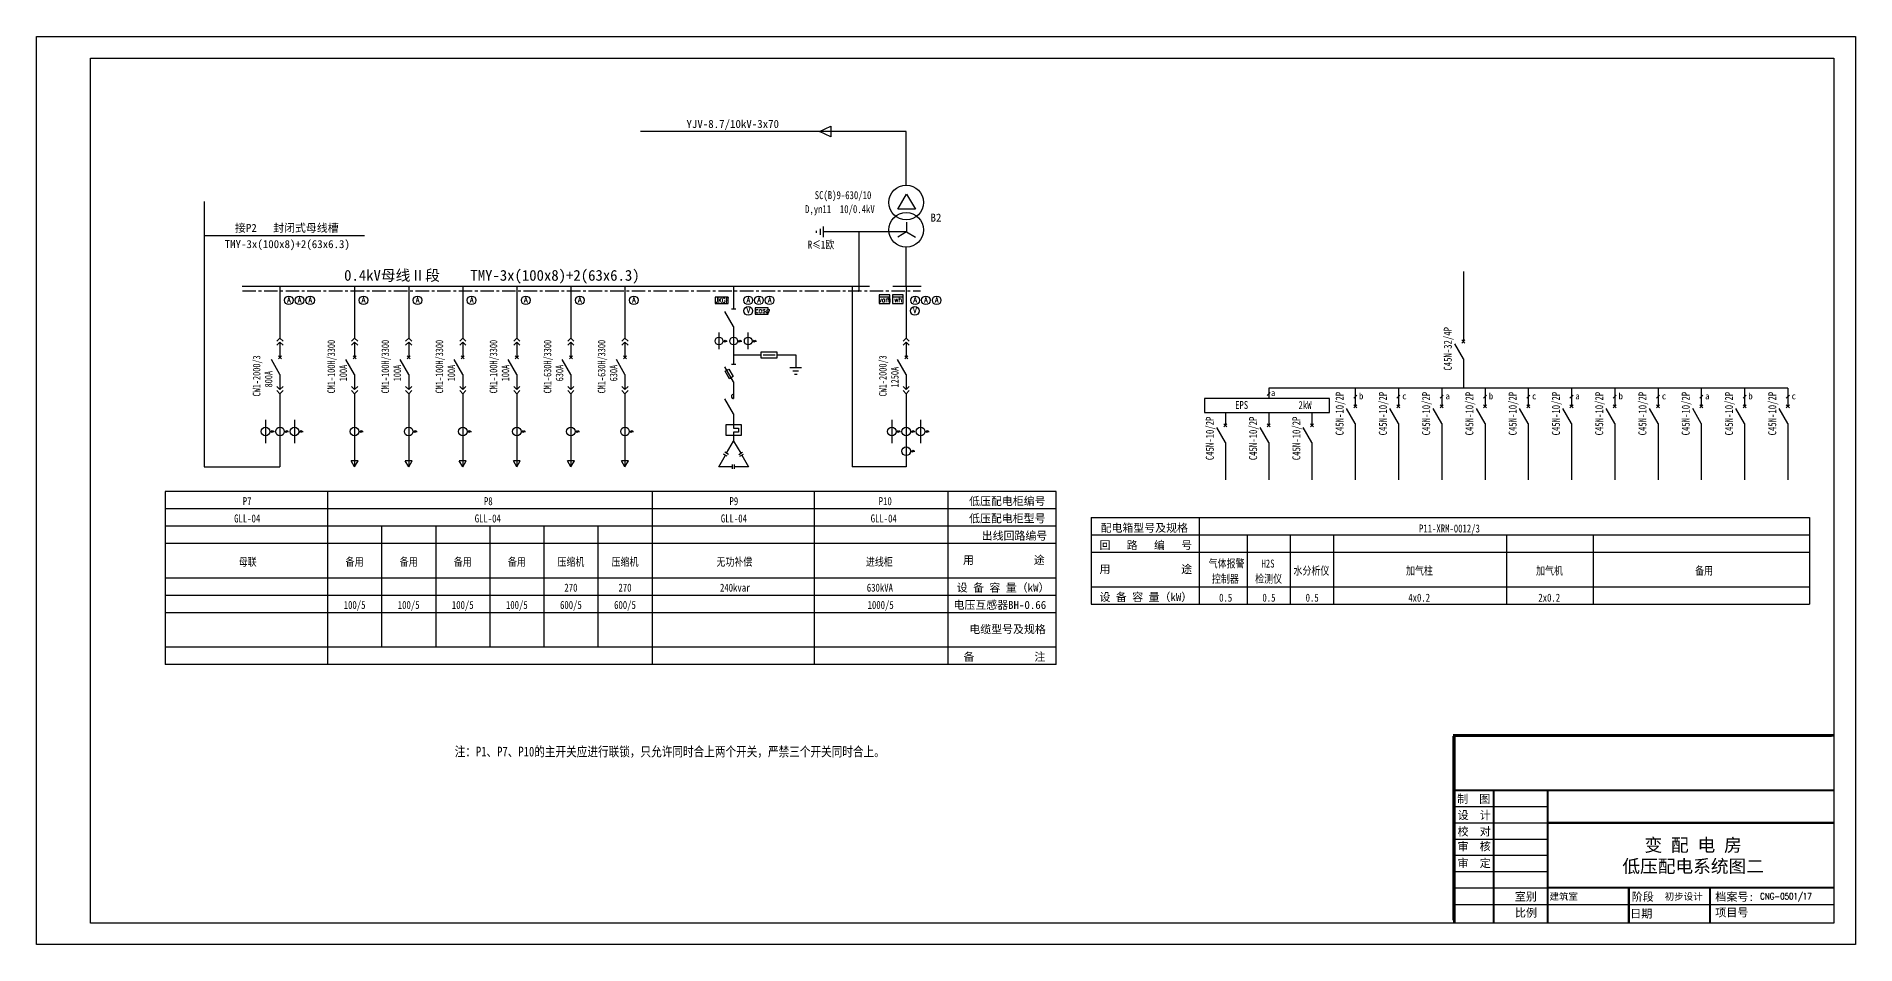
# Model space of a CAD drawing. Extents: x 594600 to 783809, y -252405 to -117187.
# Drawn here: x 594600 to 678700, y -252405 to -210405 of the extents above; entities that cross this region are included whole.
import ezdxf
from ezdxf.enums import TextEntityAlignment as Align

# ---------------------------------------------------------------- set-up
doc = ezdxf.new("R2010")
doc.units = 0
doc.header["$LTSCALE"] = 500
doc.header["$MEASUREMENT"] = 0
doc.linetypes.add('2', pattern=[3800, 3000, -300, 200, -300])
doc.linetypes.add('CENTER', pattern=[2, 1.25, -0.25, 0.25, -0.25])
doc.layers.get('0').update_dxf_attribs({"linetype": 'CONTINUOUS'})
for name, color, linetype in [('1', 1, 'CONTINUOUS'), ('3', 3, 'CONTINUOUS'), ('系统', 7, 'CONTINUOUS')]:
    doc.layers.add(name, color=color, linetype=linetype)
doc.styles.add('3Z', font='ROMANS', dxfattribs={"width": 0.75, "bigfont": 'HZTXT'})
doc.styles.add('ROMANS', font='ROMANS', dxfattribs={"width": 0.8})
doc.styles.add('ST', font='', dxfattribs={"width": 0.8})
doc.styles.add('Z', font='', dxfattribs={"width": 0.8})
doc.styles.add('仿宋', font='', dxfattribs={"width": 0.8})
doc.styles.get('ST').set_extended_font_data('SimSun')
doc.styles.get('Z').set_extended_font_data('仿宋_GB2312')
doc.styles.get('仿宋').set_extended_font_data('仿宋_GB2312')

msp = doc.modelspace()

# ---------------------------------------------------------------- linework, layer by layer
for p, q in [((594600, -252405), (594600, -210405)), ((630803, -214808), (631322, -214560)), ((631322, -215057), (630803, -214808)), ((631322, -214560), (631322, -215057)), ((634429, -218392), (634830, -217697)), ((634830, -217697), (635232, -218392)), ((635232, -218392), (634429, -218392)), ((632615, -219444), (632615, -222171)), ((602361, -219617), (609771, -219617)), ((634054, -222461), (633554, -222461)), ((634675, -222461), (634175, -222461)), ((626831, -223827), (626431, -223134)), ((626931, -223027), (626731, -223027)), ((605720, -224498), (605861, -224357)), ((606003, -224498), (605861, -224357)), ((609169, -224498), (609310, -224357)), ((609452, -224498), (609310, -224357)), ((611669, -224498), (611810, -224357)), ((611952, -224498), (611810, -224357)), ((614169, -224498), (614310, -224357)), ((614452, -224498), (614310, -224357)), ((616669, -224498), (616810, -224357)), ((616952, -224498), (616810, -224357)), ((619169, -224498), (619310, -224357)), ((619452, -224498), (619310, -224357)), ((621669, -224498), (621810, -224357)), ((621952, -224498), (621810, -224357)), ((626156, -224870), (626156, -224092)), ((626336, -224494), (626533, -224494)), ((626374, -224541), (626448, -224447)), ((626427, -224541), (626501, -224447)), ((627011, -224494), (627209, -224494)), ((627049, -224541), (627123, -224447)), ((627103, -224541), (627177, -224447)), ((627507, -224870), (627507, -224092)), ((627687, -224494), (627884, -224494)), ((627724, -224541), (627799, -224447)), ((627778, -224541), (627852, -224447)), ((634669, -224498), (634810, -224357)), ((634952, -224498), (634810, -224357)), ((605861, -226042), (605461, -225349)), ((605720, -224691), (605861, -224550)), ((605790, -225312), (605932, -225171)), ((605932, -225312), (605790, -225171)), ((606003, -224691), (605861, -224550)), ((609310, -226042), (608910, -225349)), ((609169, -224691), (609310, -224550)), ((609381, -225312), (609239, -225171)), ((609239, -225312), (609381, -225171)), ((609452, -224691), (609310, -224550)), ((611810, -226042), (611410, -225349)), ((611669, -224691), (611810, -224550)), ((611881, -225312), (611739, -225171)), ((611739, -225312), (611881, -225171)), ((611952, -224691), (611810, -224550)), ((614310, -226042), (613910, -225349)), ((614169, -224691), (614310, -224550)), ((614381, -225312), (614239, -225171)), ((614239, -225312), (614381, -225171)), ((614452, -224691), (614310, -224550)), ((616810, -226042), (616410, -225349)), ((616669, -224691), (616810, -224550)), ((616881, -225312), (616739, -225171)), ((616739, -225312), (616881, -225171)), ((616952, -224691), (616810, -224550)), ((619310, -226042), (618910, -225349)), ((619169, -224691), (619310, -224550)), ((619239, -225312), (619381, -225171)), ((619381, -225312), (619239, -225171)), ((619452, -224691), (619310, -224550)), ((621810, -226042), (621410, -225349)), ((621669, -224691), (621810, -224550)), ((621881, -225312), (621739, -225171)), ((621739, -225312), (621881, -225171)), ((621952, -224691), (621810, -224550)), ((626831, -225138), (628109, -225138)), ((628193, -225138), (628758, -225138)), ((628829, -225138), (629703, -225138)), ((629703, -225138), (629703, -225712)), ((634810, -226042), (634410, -225349)), ((634669, -224691), (634810, -224550)), ((634881, -225312), (634739, -225171)), ((634739, -225312), (634881, -225171)), ((634952, -224691), (634810, -224550)), ((626831, -226374), (626431, -225681)), ((626931, -225574), (626731, -225574)), ((629429, -225712), (629977, -225712)), ((629573, -225869), (629835, -225869)), ((629640, -226025), (629768, -226025)), ((605720, -226592), (605861, -226734)), ((605720, -226785), (605861, -226927)), ((606003, -226592), (605861, -226734)), ((606003, -226785), (605861, -226927)), ((609169, -226592), (609310, -226734)), ((609169, -226785), (609310, -226927)), ((609452, -226592), (609310, -226734)), ((609452, -226785), (609310, -226927)), ((611669, -226592), (611810, -226734)), ((611669, -226785), (611810, -226927)), ((611952, -226592), (611810, -226734)), ((611952, -226785), (611810, -226927)), ((614169, -226592), (614310, -226734)), ((614169, -226785), (614310, -226927)), ((614452, -226592), (614310, -226734)), ((614452, -226785), (614310, -226927)), ((616669, -226592), (616810, -226734)), ((616669, -226785), (616810, -226927)), ((616952, -226592), (616810, -226734)), ((616952, -226785), (616810, -226927)), ((619169, -226592), (619310, -226734)), ((619169, -226785), (619310, -226927)), ((619452, -226592), (619310, -226734)), ((619452, -226785), (619310, -226927)), ((621669, -226592), (621810, -226734)), ((621669, -226785), (621810, -226927)), ((621952, -226592), (621810, -226734)), ((621952, -226785), (621810, -226927)), ((634669, -226592), (634810, -226734)), ((634669, -226785), (634810, -226927)), ((634952, -226592), (634810, -226734)), ((634952, -226785), (634810, -226927)), ((626831, -227857), (626431, -227165)), ((605194, -228142), (605194, -229209)), ((605394, -228675), (605592, -228675)), ((605432, -228723), (605506, -228628)), ((605486, -228723), (605560, -228628)), ((606061, -228675), (606258, -228675)), ((606099, -228723), (606173, -228628)), ((606152, -228723), (606227, -228628)), ((606528, -228142), (606528, -229209)), ((606728, -228675), (606925, -228675)), ((606765, -228723), (606840, -228628)), ((606819, -228723), (606893, -228628)), ((609510, -228675), (609707, -228675)), ((609548, -228723), (609622, -228628)), ((609601, -228723), (609675, -228628)), ((612010, -228675), (612207, -228675)), ((612048, -228723), (612122, -228628)), ((612101, -228723), (612175, -228628)), ((614510, -228675), (614707, -228675)), ((614548, -228723), (614622, -228628)), ((614601, -228723), (614675, -228628)), ((617010, -228675), (617207, -228675)), ((617048, -228723), (617122, -228628)), ((617101, -228723), (617175, -228628)), ((619510, -228675), (619707, -228675)), ((619548, -228723), (619622, -228628)), ((619601, -228723), (619675, -228628)), ((622010, -228675), (622207, -228675)), ((622048, -228723), (622122, -228628)), ((622101, -228723), (622175, -228628)), ((626831, -228515), (627052, -228515)), ((627052, -228713), (626831, -228713)), ((627052, -228515), (627052, -228713)), ((634143, -228142), (634143, -229209)), ((634343, -228675), (634541, -228675)), ((634381, -228723), (634455, -228628)), ((634435, -228723), (634509, -228628)), ((635010, -228675), (635207, -228675)), ((635048, -228723), (635122, -228628)), ((635101, -228723), (635175, -228628)), ((635477, -228142), (635477, -229209)), ((635677, -228675), (635874, -228675)), ((635714, -228723), (635789, -228628)), ((635768, -228723), (635842, -228628)), ((635010, -229592), (635207, -229592)), ((635048, -229639), (635122, -229545)), ((635101, -229639), (635175, -229545)), ((609470, -230032), (609150, -230032)), ((609310, -230309), (609150, -230032)), ((609310, -230309), (609470, -230032)), ((611970, -230032), (611650, -230032)), ((611810, -230309), (611650, -230032)), ((611810, -230309), (611970, -230032)), ((614470, -230032), (614150, -230032)), ((614310, -230309), (614150, -230032)), ((614310, -230309), (614470, -230032)), ((616810, -230309), (616650, -230032)), ((616970, -230032), (616650, -230032)), ((616810, -230309), (616970, -230032)), ((619310, -230309), (619150, -230032)), ((619470, -230032), (619150, -230032)), ((619310, -230309), (619470, -230032)), ((621970, -230032), (621650, -230032)), ((621810, -230309), (621650, -230032)), ((621810, -230309), (621970, -230032)), ((626541, -229823), (626368, -229723)), ((626591, -229736), (626418, -229636)), ((626779, -230409), (626779, -230209)), ((626879, -230409), (626879, -230209)), ((627071, -229736), (627245, -229636)), ((627121, -229823), (627295, -229723)), ((641745, -231455), (600560, -231455)), ((600560, -231455), (600560, -239455)), ((608060, -231455), (608060, -239455)), ((623060, -231455), (623060, -239455)), ((630560, -231455), (630560, -239455)), ((636745, -239455), (636745, -231455)), ((641745, -239455), (641745, -231455)), ((641745, -232255), (600560, -232255)), ((641745, -233055), (600560, -233055)), ((610560, -233055), (610560, -238655)), ((613060, -233055), (613060, -238655)), ((615560, -233055), (615560, -238655)), ((618060, -233055), (618060, -238655)), ((620560, -233055), (620560, -238655)), ((641745, -233855), (600560, -233855)), ((641745, -235455), (600560, -235455)), ((641745, -236255), (600560, -236255)), ((641745, -237055), (600560, -237055)), ((641745, -238655), (600560, -238655)), ((641745, -239455), (600560, -239455))]:
    msp.add_line(p, q)
at = {"color": 7}
for p, q in [((630663, -219496), (630663, -219392)), ((630843, -219584), (630843, -219303)), ((630982, -219691), (630982, -219196)), ((634790, -219444), (630982, -219444)), ((634830, -219444), (634429, -219691)), ((634830, -218996), (634830, -219444)), ((634830, -219444), (635232, -219691)), ((660496, -224585), (660637, -224443)), ((660637, -224585), (660496, -224443)), ((660567, -225314), (660167, -224621)), ((651496, -227015), (651637, -226874)), ((655496, -227138), (655637, -226996)), ((657496, -227138), (657637, -226996)), ((659496, -227138), (659637, -226996)), ((661496, -227138), (661637, -226996)), ((663496, -227138), (663637, -226996)), ((665496, -227138), (665637, -226996)), ((667496, -227138), (667637, -226996)), ((669496, -227138), (669637, -226996)), ((671496, -227138), (671637, -226996)), ((673496, -227138), (673637, -226996)), ((675496, -227138), (675637, -226996)), ((655567, -228309), (655167, -227617)), ((655496, -227580), (655637, -227439)), ((655637, -227580), (655496, -227439)), ((657567, -228309), (657167, -227617)), ((657496, -227580), (657637, -227439)), ((657637, -227580), (657496, -227439)), ((659567, -228309), (659167, -227617)), ((659496, -227580), (659637, -227439)), ((659637, -227580), (659496, -227439)), ((661567, -228309), (661167, -227617)), ((661496, -227580), (661637, -227439)), ((661637, -227580), (661496, -227439)), ((663567, -228309), (663167, -227617)), ((663496, -227580), (663637, -227439)), ((663637, -227580), (663496, -227439)), ((665567, -228309), (665167, -227617)), ((665496, -227580), (665637, -227439)), ((665637, -227580), (665496, -227439)), ((667567, -228309), (667167, -227617)), ((667637, -227580), (667496, -227439)), ((667496, -227580), (667637, -227439)), ((669567, -228309), (669167, -227617)), ((669637, -227580), (669496, -227439)), ((669496, -227580), (669637, -227439)), ((671567, -228309), (671167, -227617)), ((671496, -227580), (671637, -227439)), ((671637, -227580), (671496, -227439)), ((673567, -228309), (673167, -227617)), ((673637, -227580), (673496, -227439)), ((673496, -227580), (673637, -227439)), ((675567, -228309), (675167, -227617)), ((675637, -227580), (675496, -227439)), ((675496, -227580), (675637, -227439)), ((649567, -229191), (649167, -228498)), ((649496, -228462), (649637, -228320)), ((649637, -228462), (649496, -228320)), ((651567, -229191), (651167, -228498)), ((651637, -228462), (651496, -228320)), ((651496, -228462), (651637, -228320)), ((653567, -229191), (653167, -228498)), ((653496, -228462), (653637, -228320)), ((653637, -228462), (653496, -228320)), ((643359, -232656), (676567, -232656)), ((643359, -232656), (643359, -236656)), ((648359, -232656), (648359, -236656)), ((676567, -232656), (676567, -236656)), ((643359, -233456), (676567, -233456)), ((650567, -233456), (650567, -236656)), ((652567, -233456), (652567, -236656)), ((654567, -233456), (654567, -236656)), ((654567, -233456), (654567, -236656)), ((662567, -233456), (662567, -236656)), ((666567, -233456), (666567, -236656)), ((643359, -234256), (676567, -234256)), ((643359, -235856), (676567, -235856)), ((643359, -236656), (676567, -236656)), ((660090, -251272), (660090, -242772)), ((660090, -242772), (677590, -242772)), ((660090, -245272), (677700, -245272)), ((660090, -246022), (664465, -246022)), ((660090, -246772), (664465, -246772)), ((660090, -247522), (664465, -247522)), ((660090, -248272), (664465, -248272)), ((660090, -249022), (664465, -249022))]:
    msp.add_line(p, q, dxfattribs=at)
at = {"color": 5}
for p, q in [((633119, -221977), (604106, -221977)), ((635508, -221977), (634192, -221977))]:
    msp.add_line(p, q, dxfattribs=at)
at = {"color": 7, "linetype": 'CENTER'}
msp.add_line((604125, -222171), (635476, -222171), dxfattribs=at)
at = {"color": 6}
msp.add_line((602361, -230309), (605861, -230309), dxfattribs=at)
at = {"color": 7, "linetype": 'Continuous'}
msp.add_line((660090, -249772), (664465, -249772), dxfattribs=at)
at = {"color": 7}
for points in [[(594600, -252405), (594600, -210405), (678700, -210405), (678700, -252405)], [(648595, -227791), (654385, -227791), (654385, -227144), (648595, -227144)]]:
    msp.add_lwpolyline(points, close=True, dxfattribs=at)
at = {"color": 2}
msp.add_lwpolyline([(597100, -251405), (597100, -211405), (677700, -211405), (677700, -251405)], close=True, dxfattribs=at)
for points in [[(625985, -222761), (626585, -222761), (626585, -222461), (625985, -222461)], [(633554, -222761), (634054, -222761), (634054, -222361), (633554, -222361)], [(634175, -222761), (634675, -222761), (634675, -222361), (634175, -222361)], [(627827, -223253), (628427, -223253), (628427, -222953), (627827, -222953)], [(628109, -225283), (628109, -224994), (628829, -224994), (628829, -225283)], [(626637, -226237), (626437, -225890), (626610, -225790), (626810, -226137)], [(627191, -228842), (627191, -228362), (626471, -228362), (626471, -228842)]]:
    msp.add_lwpolyline(points, close=True)
at = {"const_width": 50}
msp.add_lwpolyline([(632640, -222171, -1), (632590, -222171, -1)], format="xyb", close=True, dxfattribs=at)
at = {"color": 7, "const_width": 100}
for points in [[(661965, -251405), (661965, -245272)], [(664465, -251405), (664465, -245272)], [(664465, -249772), (677700, -249772)]]:
    msp.add_lwpolyline(points, dxfattribs=at)
at = {"color": 7, "linetype": 'Continuous', "const_width": 100}
for points in [[(668215, -251405), (668215, -249772)], [(671965, -249772), (671965, -251405)]]:
    msp.add_lwpolyline(points, dxfattribs=at)
at = {"color": 7}
msp.add_lwpolyline([(660090, -250549), (664436, -250549)], dxfattribs=at)
at = {"color": 7, "linetype": 'Continuous'}
msp.add_lwpolyline([(664447, -250549), (677682, -250549)], dxfattribs=at)
at = {"color": 7}
for centre in [(634810, -218086), (634810, -219354)]:
    msp.add_circle(centre, 800, dxfattribs=at)
for centre, radius in [((606271, -222611), 200), ((606764, -222611), 200), ((607257, -222611), 200), ((609720, -222611), 200), ((612220, -222611), 200), ((614720, -222611), 200), ((617220, -222611), 200), ((619720, -222611), 200), ((622220, -222611), 200), ((627510, -222611), 200), ((628003, -222611), 200), ((628496, -222611), 200), ((635220, -222611), 200), ((635719, -222611), 200), ((636218, -222611), 200), ((627510, -223103), 200), ((635209, -223102), 200), ((626156, -224494), 180), ((626831, -224494), 180), ((627507, -224494), 180), ((605194, -228675), 200), ((605861, -228675), 200), ((606528, -228675), 200), ((609310, -228675), 200), ((611810, -228675), 200), ((614310, -228675), 200), ((616810, -228675), 200), ((619310, -228675), 200), ((621810, -228675), 200), ((634143, -228675), 200), ((634810, -228675), 200), ((635477, -228675), 200), ((634810, -229592), 200)]:
    msp.add_circle(centre, radius)
msp.add_arc((626831, -227057), 100, 90, 270)
msp.add_solid([(628510, -225106), (628510, -225170), (628758, -225138)])
at = {"layer": '1', "color": 7}
for p in [(677645, -242722), (677645, -242722), (677700, -242722)]:
    msp.add_line(p, (660145, -242722), dxfattribs=at)
for points, const_width in [([(677700, -242722), (660086, -242722)], 125), ([(660145, -251405), (660145, -242722)], 125), ([(677700, -245272), (660090, -245272)], 100), ([(664465, -246772), (677700, -246772)], 100)]:
    msp.add_lwpolyline(points, dxfattribs=dict(at, const_width=const_width))
at = {"layer": '系统', "color": 6}
for p, q in [((634810, -214808), (622527, -214808)), ((634810, -217286), (634810, -214808)), ((602361, -218037), (602361, -230309)), ((634810, -221977), (634810, -220154)), ((605861, -221977), (605861, -224357)), ((609310, -221977), (609310, -224357)), ((611810, -221977), (611810, -224357)), ((614310, -221977), (614310, -224357)), ((616810, -221977), (616810, -224357)), ((619310, -221977), (619310, -224357)), ((621810, -221977), (621810, -224357)), ((626831, -221977), (626831, -223027)), ((632310, -221977), (632310, -230309)), ((634810, -221977), (634810, -224357)), ((660567, -221277), (660567, -224514)), ((626831, -223827), (626831, -225574)), ((605861, -224550), (605861, -225242)), ((609310, -224550), (609310, -225242)), ((611810, -224550), (611810, -225242)), ((614310, -224550), (614310, -225242)), ((616810, -224550), (616810, -225242)), ((619310, -224550), (619310, -225242)), ((621810, -224550), (621810, -225242)), ((634810, -224550), (634810, -225242)), ((660567, -225314), (660567, -226668)), ((605861, -226042), (605861, -226734)), ((609310, -226042), (609310, -226734)), ((611810, -226042), (611810, -226734)), ((614310, -226042), (614310, -226734)), ((616810, -226042), (616810, -226734)), ((619310, -226042), (619310, -226734)), ((621810, -226042), (621810, -226734)), ((634810, -226042), (634810, -226734)), ((605861, -226927), (605861, -230309)), ((609310, -226927), (609310, -230309)), ((611810, -226927), (611810, -230309)), ((614310, -226927), (614310, -230309)), ((616810, -226927), (616810, -230309)), ((619310, -226927), (619310, -230309)), ((621810, -226927), (621810, -230309)), ((626831, -226374), (626831, -227157)), ((634810, -226927), (634810, -230309)), ((675567, -226668), (651567, -226668)), ((651567, -226668), (651567, -227144)), ((655567, -226668), (655567, -227509)), ((657567, -226668), (657567, -227509)), ((659567, -226668), (659567, -227509)), ((661567, -226668), (661567, -227509)), ((663567, -226668), (663567, -227509)), ((665567, -226668), (665567, -227509)), ((667567, -226668), (667567, -227509)), ((669567, -226668), (669567, -227509)), ((671567, -226668), (671567, -227509)), ((673567, -226668), (673567, -227509)), ((675567, -226668), (675567, -227509)), ((626831, -227857), (626831, -228515)), ((649567, -227791), (649567, -228391)), ((651567, -227791), (651567, -228391)), ((653567, -227791), (653567, -228391)), ((626831, -228713), (626831, -229121)), ((655567, -228309), (655567, -230910)), ((657567, -228309), (657567, -230910)), ((659567, -228309), (659567, -230910)), ((661567, -228309), (661567, -230910)), ((663567, -228309), (663567, -230910)), ((665567, -228309), (665567, -230910)), ((667567, -228309), (667567, -230910)), ((669567, -228309), (669567, -230910)), ((671567, -228309), (671567, -230910)), ((673567, -228309), (673567, -230910)), ((675567, -228309), (675567, -230910)), ((649567, -229191), (649567, -230910)), ((651567, -229191), (651567, -230910)), ((653567, -229191), (653567, -230910)), ((634810, -230309), (632310, -230309))]:
    msp.add_line(p, q, dxfattribs=at)
for points in [[(626505, -229686), (626831, -229121)], [(626831, -229121), (627158, -229686)], [(626779, -230309), (626145, -230309), (626455, -229773)], [(627208, -229773), (627518, -230309), (626879, -230309)]]:
    msp.add_lwpolyline(points, dxfattribs=at)

# ---------------------------------------------------------------- texts
at = {"color": 7}
for s, height, style, p in [('YJV-8.7/10kV-3x70', 370, '仿宋', (624652, -214639)), ('B2', 370, '仿宋', (635935, -218971)), ('接P2   封闭式母线槽', 370, '仿宋', (603780, -219448)), ('TMY-3x(100x8)+2(63x6.3)', 370, '仿宋', (603304, -220196)), ('0.4kV母线Ⅱ段', 500, '仿宋', (608825, -221705)), ('TMY-3x(100x8)+2(63x6.3)', 500, '仿宋', (614663, -221705)), ('a', 300, 'Z', (651671, -227035)), ('b', 300, '仿宋', (655740, -227188)), ('c', 300, '仿宋', (657740, -227188)), ('a', 300, '仿宋', (659740, -227188)), ('b', 300, '仿宋', (661740, -227188)), ('c', 300, '仿宋', (663740, -227188)), ('a', 300, '仿宋', (665740, -227188)), ('b', 300, '仿宋', (667740, -227188)), ('c', 300, '仿宋', (669740, -227188)), ('a', 300, '仿宋', (671740, -227188)), ('b', 300, '仿宋', (673740, -227188)), ('c', 300, '仿宋', (675740, -227188)), ('低压配电柜编号', 370, '仿宋', (637718, -232082)), ('低压配电柜型号', 370, '仿宋', (637718, -232882)), ('配电箱型号及规格', 370, '仿宋', (643797, -233319)), ('出线回路编号', 370, '仿宋', (638300, -233682)), ('回   路   编   号', 370, '仿宋', (643745, -234119)), ('用           途', 370, '仿宋', (637434, -234807)), ('用             途', 370, '仿宋', (643745, -235229)), ('设 备 容 量（kW）', 370, '仿宋', (637146, -236082)), ('设 备 容 量（kW）', 370, '仿宋', (643745, -236519)), ('电压互感器BH-0.66', 370, '仿宋', (636996, -236882)), ('电缆型号及规格', 370, '仿宋', (637730, -238007)), ('备           注', 370, '仿宋', (637462, -239282))]:
    msp.add_text(s, height=height, dxfattribs=dict(at, style=style)).set_placement(p)
at = {"color": 7, "width": 0.8}
for s, style, p in [('SC(B)9-630/10', '仿宋', (630581, -217932)), ('D,yn11  10/0.4kV', '仿宋', (630133, -218577)), ('R≤1欧', '仿宋', (630263, -220220)), ('EPS', 'Z', (650014, -227637)), ('2kW', 'Z', (652945, -227637)), ('P10', '仿宋', (633539, -232082)), ('GLL-04', '仿宋', (633167, -232882)), ('P11-XRM-0012/3', '仿宋', (658514, -233346)), ('进线柜', '仿宋', (632947, -234890)), ('气体报警', '仿宋', (648790, -234968)), ('H2S', '仿宋', (651233, -234968)), ('控制器', '仿宋', (648942, -235673)), ('检测仪', '仿宋', (650942, -235673)), ('水分析仪', '仿宋', (652713, -235298)), ('加气柱', '仿宋', (657915, -235298)), ('加气机', '仿宋', (663928, -235298)), ('备用', '仿宋', (671281, -235298)), ('630kVA', '仿宋', (632989, -236082)), ('0.5', '仿宋', (649276, -236546)), ('0.5', '仿宋', (651276, -236546)), ('0.5', '仿宋', (653276, -236546)), ('4x0.2', '仿宋', (658020, -236546)), ('2x0.2', '仿宋', (664033, -236546)), ('1000/5', '仿宋', (633025, -236882))]:
    msp.add_text(s, height=370, dxfattribs=dict(at, style=style)).set_placement(p)
for s, height, style, width, p in [('A', 240, '3Z', 0.75, (606194, -222712)), ('A', 240, '3Z', 0.75, (606687, -222712)), ('A', 240, '3Z', 0.75, (607180, -222712)), ('A', 240, '3Z', 0.75, (609643, -222712)), ('A', 240, '3Z', 0.75, (612143, -222712)), ('A', 240, '3Z', 0.75, (614643, -222712)), ('A', 240, '3Z', 0.75, (617143, -222712)), ('A', 240, '3Z', 0.75, (619643, -222712)), ('A', 240, '3Z', 0.75, (622143, -222712)), ('JKGF', 220, '3Z', 0.75, (625987, -222720)), ('A', 240, '3Z', 0.75, (627433, -222712)), ('A', 240, '3Z', 0.75, (627926, -222712)), ('A', 240, '3Z', 0.75, (628419, -222712)), ('varh', 240, '3Z', 0.65, (633558, -222703)), ('wh', 240, '3Z', 0.75, (634255, -222703)), ('A', 240, '3Z', 0.75, (635143, -222712)), ('A', 240, '3Z', 0.75, (635642, -222712)), ('A', 240, '3Z', 0.75, (636141, -222712)), ('V', 240, '3Z', 0.75, (627433, -223204)), ('cosφ', 240, '3Z', 0.75, (627829, -223194)), ('V', 240, '3Z', 0.75, (635132, -223204)), ('注：P1、P7、P10的主开关应进行联锁，只允许同时合上两个开关，严禁三个开关同时合上。', 450, 'Z', 0.8, (613937, -243702))]:
    msp.add_text(s, height=height, dxfattribs=dict(style=style, width=width)).set_placement(p)
at = {"style": '仿宋', "width": 0.8}
for s, p in [('CM1-100H/3300', (608403, -225677)), ('CM1-100H/3300', (610903, -225677)), ('CM1-100H/3300', (613403, -225677)), ('CM1-100H/3300', (615903, -225677)), ('CM1-630H/3300', (618403, -225677)), ('CM1-630H/3300', (620903, -225677)), ('100A', (608956, -225974)), ('100A', (611456, -225974)), ('100A', (613956, -225974)), ('100A', (616456, -225974)), ('630A', (618956, -225974)), ('630A', (621456, -225974))]:
    msp.add_text(s, height=350, rotation=90, dxfattribs=at).set_placement(p, align=Align.CENTER)
at = {"color": 7, "style": '仿宋', "width": 0.8}
for s, p in [('C45N-32/4P', (660030, -225860)), ('C45N-10/2P', (655030, -228856)), ('C45N-10/2P', (657030, -228856)), ('C45N-10/2P', (659030, -228856)), ('C45N-10/2P', (661030, -228856)), ('C45N-10/2P', (663030, -228856)), ('C45N-10/2P', (665030, -228856)), ('C45N-10/2P', (667030, -228856)), ('C45N-10/2P', (669030, -228856)), ('C45N-10/2P', (671030, -228856)), ('C45N-10/2P', (673030, -228856)), ('C45N-10/2P', (675030, -228856))]:
    msp.add_text(s, height=370, rotation=90, dxfattribs=at).set_placement(p)
at = {"style": '仿宋', "width": 0.8}
for s, p in [('CW1-2000/3', (604954, -227057)), ('CW1-2000/3', (633903, -227057)), ('800A', (605507, -226638)), ('1250A', (634456, -226638))]:
    msp.add_text(s, height=350, rotation=90, dxfattribs=at).set_placement(p)
at = {"color": 7, "style": '仿宋', "width": 0.8}
for p in [(649030, -227988), (651030, -227988), (653030, -227988)]:
    msp.add_text('C45N-10/2P', height=370, rotation=90, dxfattribs=at).set_placement(p, align=Align.RIGHT)
for s, p in [('P7', (604342, -232082)), ('P8', (615490, -232082)), ('P9', (626842, -232082)), ('GLL-04', (604345, -232882)), ('GLL-04', (615466, -232882)), ('GLL-04', (626845, -232882)), ('母联', (604368, -234890)), ('备用', (609310, -234890)), ('备用', (611810, -234890)), ('备用', (614310, -234890)), ('备用', (616810, -234890)), ('压缩机', (619310, -234890)), ('压缩机', (621810, -234890)), ('无功补偿', (626868, -234890)), ('270', (619310, -236082)), ('270', (621810, -236082)), ('240kvar', (626906, -236082)), ('100/5', (609310, -236882)), ('100/5', (611810, -236882)), ('100/5', (614310, -236882)), ('100/5', (616810, -236882)), ('600/5', (619310, -236882)), ('600/5', (621810, -236882))]:
    msp.add_text(s, height=370, dxfattribs=at).set_placement(p, align=Align.CENTER)
at = {"color": 7, "linetype": 'Continuous', "style": 'ST'}
for s, p in [('制  图', (661044, -245656)), ('设  计', (661065, -246410)), ('校  对', (661065, -247163)), ('审  核', (661065, -247849)), ('审  定', (661065, -248626))]:
    msp.add_text(s, height=375, dxfattribs=at).set_placement(p, align=Align.MIDDLE)
for s, height, p in [('室别 ', 375, (662944, -250372)), ('建筑室', 312.5, (664551, -250335)), ('阶段', 375, (668345, -250379)), ('初步设计', 312.5, (669877, -250337)), ('档案号:', 375, (672213, -250382)), ('比例', 375, (662950, -251120)), ('日期', 375, (668279, -251160)), ('项目号', 375, (672213, -251107))]:
    msp.add_text(s, height=height, dxfattribs=at).set_placement(p)
at = {"layer": '3', "color": 7, "style": '仿宋'}
for s, p in [('变 配 电 房', (671189, -248101)), ('低压配电系统图二', (671189, -249079))]:
    msp.add_text(s, height=600, dxfattribs=at).set_placement(p, align=Align.CENTER)
at = {"layer": '3', "color": 7, "linetype": '2', "style": 'ROMANS', "width": 0.8}
msp.add_text('CNG-0501/17', height=300, dxfattribs=at).set_placement((675478, -250318), align=Align.CENTER)

doc.saveas('drawing.dxf')
